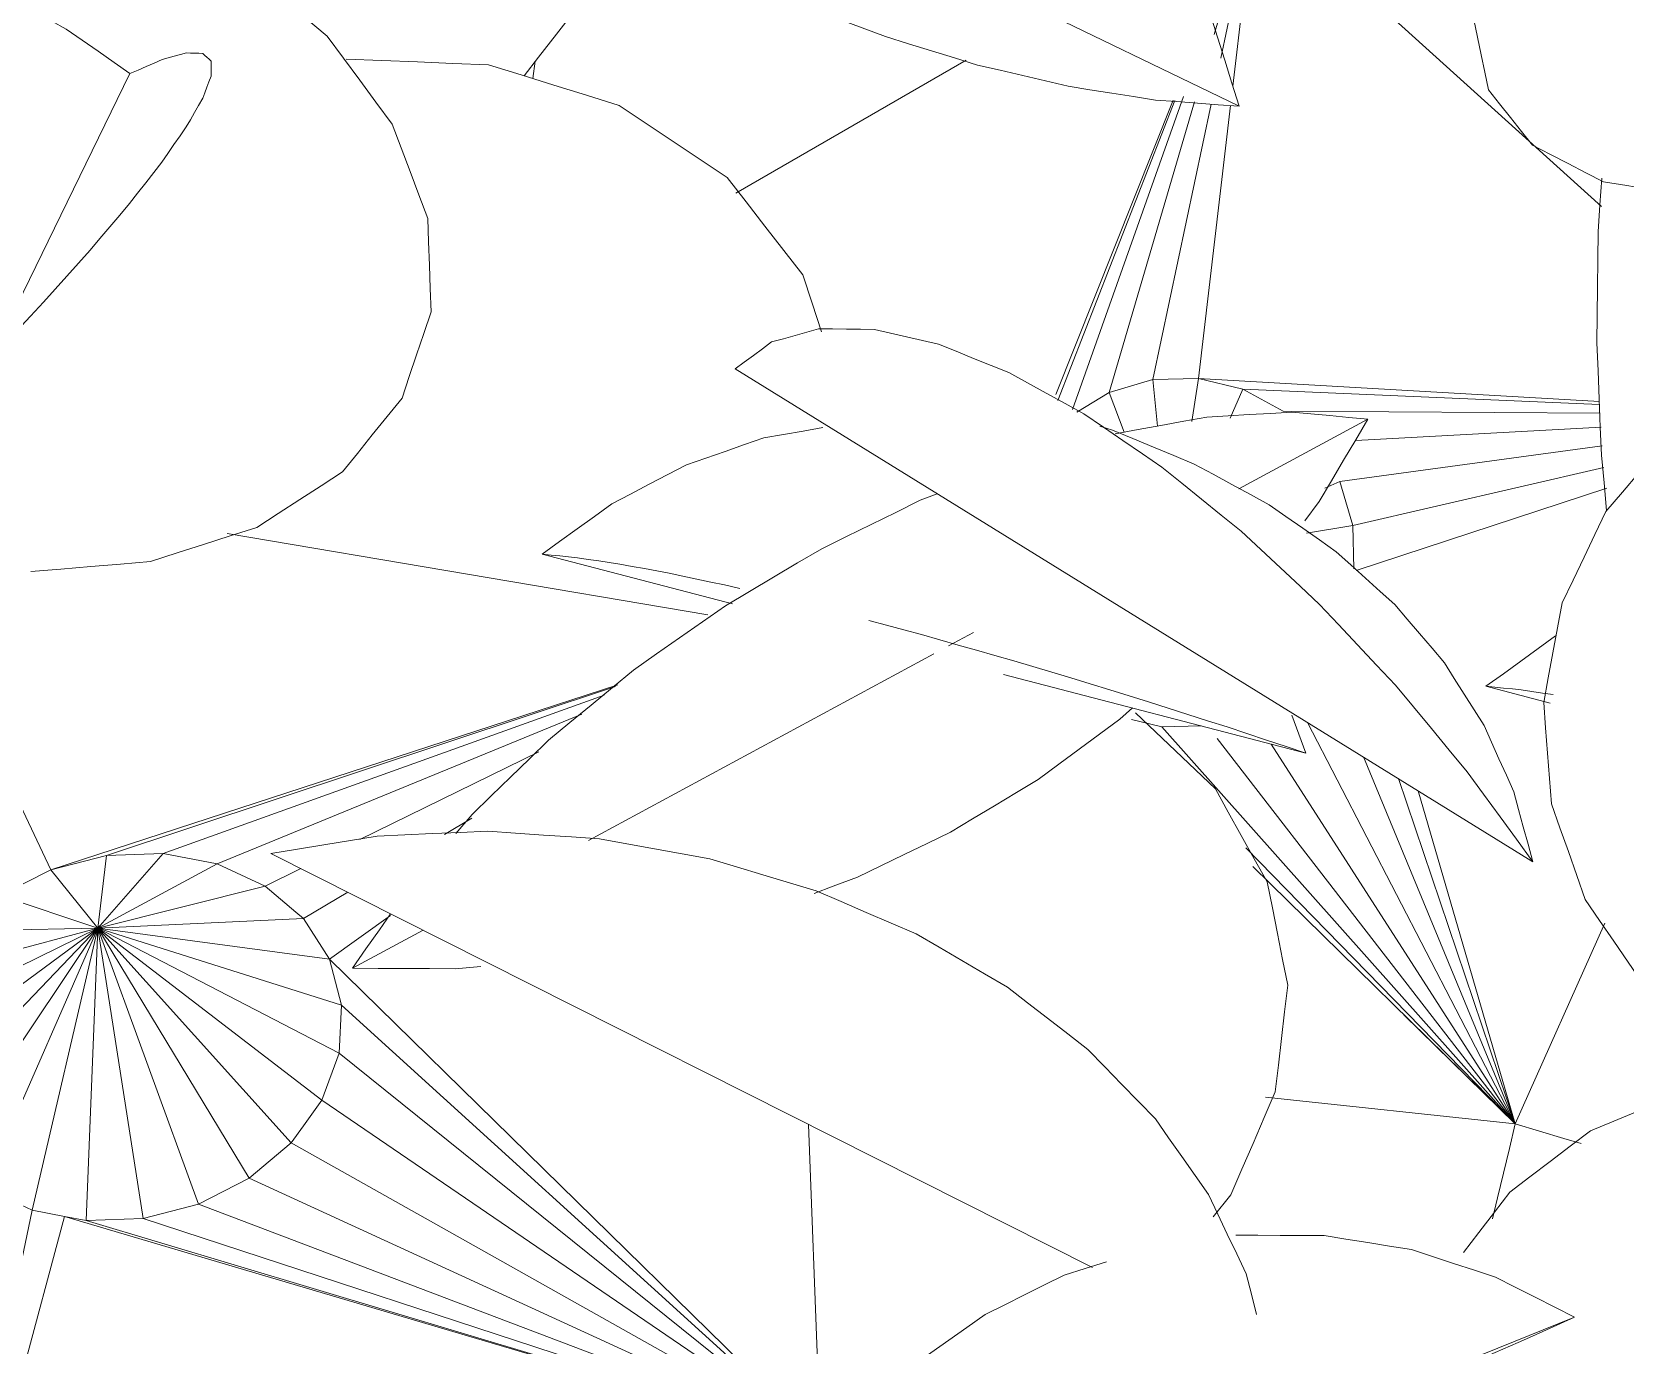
# Model space of a CAD drawing. Header units: metres. Extents: x -18.34 to -13.25, y -25.49 to -16.26.
# Drawn here: x -17.5543 to -17.4778, y -21.2654 to -21.2024 of the extents above; entities that cross this region are included whole.
import ezdxf

# ---------------------------------------------------------------- set-up
doc = ezdxf.new("R2010")
doc.units = ezdxf.units.M
doc.layers.add('Importações nas famílias', color=7, linetype='Continuous', lineweight=5)
doc.layers.add('Vegetação', color=7, linetype='Continuous', lineweight=5)

# ---------------------------------------------------------------- blocks, each defined once
blk = doc.blocks.new('Planta_pergolado_12200 - plantas pergolado_skp_Component_12-V552-Pavimento 02 - Executivo')
at = {"layer": 'Importações nas famílias', "color": 9}
blk.add_line((0.058849, 0.182428), (0.099732, 0.165928), dxfattribs=at)
at = {"layer": 'Importações nas famílias', "color": 9, "flags": 128}
for points in [[(0.060292, 0.178393), (0.059931, 0.179402), (0.05957, 0.18041), (0.05921, 0.181419), (0.058849, 0.182428)], [(0.058849, 0.182428), (0.059698, 0.182117), (0.060547, 0.181805), (0.061397, 0.181494), (0.062246, 0.181182)], [(0.062246, 0.181182), (0.063129, 0.180852), (0.064012, 0.180522), (0.064895, 0.180192), (0.065778, 0.179861)], [(0.065778, 0.179861), (0.066685, 0.179516), (0.067592, 0.17917), (0.068499, 0.178825), (0.069406, 0.17848)], [(0.062327, 0.174629), (0.061818, 0.17557), (0.061309, 0.176511), (0.060801, 0.177452), (0.060292, 0.178393)], [(0.069406, 0.17848), (0.070327, 0.178123), (0.071248, 0.177766), (0.072169, 0.177409), (0.07309, 0.177052)], [(0.07309, 0.177052), (0.074015, 0.176688), (0.074939, 0.176324), (0.075864, 0.17596), (0.076788, 0.175596)], [(0.076788, 0.175596), (0.077706, 0.175228), (0.078625, 0.174861), (0.079543, 0.174493), (0.080461, 0.174126)], [(0.064905, 0.171224), (0.06426, 0.172075), (0.063616, 0.172926), (0.062971, 0.173777), (0.062327, 0.174629)], [(0.080461, 0.174126), (0.081362, 0.173759), (0.082263, 0.173392), (0.083164, 0.173025), (0.084066, 0.172659)], [(0.084066, 0.172659), (0.08494, 0.172297), (0.085815, 0.171935), (0.086689, 0.171573), (0.087563, 0.171211)], [(0.067967, 0.168259), (0.067202, 0.169), (0.066436, 0.169742), (0.065671, 0.170483), (0.064905, 0.171224)], [(0.087563, 0.171211), (0.088401, 0.170858), (0.089239, 0.170505), (0.090077, 0.170152), (0.090915, 0.169799)], [(0.090915, 0.169799), (0.091707, 0.169458), (0.092499, 0.169118), (0.093292, 0.168778), (0.094084, 0.168437)], [(0.071441, 0.165803), (0.070572, 0.166417), (0.069704, 0.167031), (0.068835, 0.167645), (0.067967, 0.168259)], [(0.094084, 0.168437), (0.094821, 0.168113), (0.095559, 0.16779), (0.096296, 0.167466), (0.097034, 0.167142)], [(0.097034, 0.167142), (0.097708, 0.166839), (0.098383, 0.166535), (0.099058, 0.166231), (0.099732, 0.165928)], [(0.099732, 0.165928), (0.098784, 0.165447), (0.097836, 0.164966), (0.096888, 0.164486), (0.095941, 0.164005)], [(0.075244, 0.163914), (0.074293, 0.164386), (0.073342, 0.164858), (0.072392, 0.165331), (0.071441, 0.165803)], [(0.077267, 0.163275), (0.076255, 0.163594), (0.075244, 0.163914)], [(0.095941, 0.164005), (0.094931, 0.163676), (0.093922, 0.163348), (0.092913, 0.16302), (0.091904, 0.162691)], [(0.091904, 0.162691), (0.090857, 0.162523), (0.089811, 0.162354), (0.088764, 0.162185), (0.087718, 0.162017)], [(0.087718, 0.162017), (0.086658, 0.162012), (0.085599, 0.162008), (0.084539, 0.162003), (0.083479, 0.161998)]]:
    blk.add_lwpolyline(points, dxfattribs=at)
blk = doc.blocks.new('Planta_pergolado_12200 - plantas pergolado_skp_Component_12-V553-Pavimento 02 - Executivo')
at = {"layer": 'Importações nas famílias', "color": 9}
for p, q in [((0.072334, 0.135094), (0.086836, 0.13887)), ((0.050192, 0.129328), (0.05932, 0.131705)), ((0.058941, 0.130803), (0.059673, 0.130974))]:
    blk.add_line(p, q, dxfattribs=at)
at = {"layer": 'Importações nas famílias', "color": 9, "flags": 128}
for points in [[(0.083064, 0.137617), (0.084007, 0.137931), (0.08495, 0.138244), (0.085893, 0.138557), (0.086836, 0.13887)], [(0.086836, 0.13887), (0.086499, 0.13796), (0.086162, 0.13705)], [(0.079292, 0.136409), (0.080235, 0.136711), (0.081178, 0.137013), (0.082121, 0.137315), (0.083064, 0.137617)], [(0.075561, 0.13526), (0.076494, 0.135547), (0.077427, 0.135835), (0.078359, 0.136122), (0.079292, 0.136409)], [(0.071914, 0.134181), (0.072826, 0.134451), (0.073738, 0.134721), (0.07465, 0.13499), (0.075561, 0.13526)], [(0.06839, 0.133186), (0.069271, 0.133435), (0.070152, 0.133684), (0.071033, 0.133932), (0.071914, 0.134181)], [(0.065869, 0.13251), (0.066709, 0.132735), (0.06755, 0.13296), (0.06839, 0.133186)], [(0.056283, 0.130239), (0.056947, 0.13038), (0.057612, 0.130521), (0.058277, 0.130662), (0.058941, 0.130803)], [(0.053921, 0.129803), (0.054512, 0.129912), (0.055102, 0.130021), (0.055692, 0.13013), (0.056283, 0.130239)], [(0.050192, 0.129328), (0.050615, 0.12937), (0.051038, 0.129413), (0.051461, 0.129455), (0.051884, 0.129497)], [(0.053537, 0.126909), (0.052701, 0.127514), (0.051864, 0.128118), (0.051028, 0.128723), (0.050192, 0.129328)], [(0.051884, 0.129497), (0.052393, 0.129574), (0.052903, 0.12965), (0.053412, 0.129726), (0.053921, 0.129803)], [(0.05711, 0.125036), (0.056216, 0.125504), (0.055323, 0.125972), (0.05443, 0.126441), (0.053537, 0.126909)], [(0.060825, 0.123752), (0.059897, 0.124073), (0.058968, 0.124394), (0.058039, 0.124715), (0.05711, 0.125036)], [(0.063655, 0.123253), (0.062712, 0.123419), (0.061768, 0.123585), (0.060825, 0.123752)]]:
    blk.add_lwpolyline(points, dxfattribs=at)
blk = doc.blocks.new('Planta_pergolado_12200 - plantas pergolado_skp_Component_17-V2895-Pavimento 02 - Executivo')
at = {"layer": 'Importações nas famílias', "color": 9}
for p, q in [((0.104396, -0.123584), (0.104553, -0.123476)), ((0.156455, -0.12788), (0.155081, -0.128067)), ((0.159349, -0.128774), (0.16182, -0.128202)), ((0.11592, -0.133132), (0.117172, -0.139061)), ((0.127364, -0.142202), (0.12895, -0.138996)), ((0.127643, -0.142243), (0.129333, -0.138973)), ((0.130263, -0.138917), (0.128311, -0.14234)), ((0.131852, -0.138822), (0.129419, -0.1425)), ((0.117306, -0.139695), (0.117841, -0.142229)), ((0.132602, -0.140668), (0.130943, -0.142762)), ((0.132946, -0.141918), (0.1319, -0.143094))]:
    blk.add_line(p, q, dxfattribs=at)
at = {"layer": 'Importações nas famílias', "color": 9, "flags": 128}
for points in [[(0.101238, -0.127278), (0.102027, -0.126355), (0.102817, -0.125431), (0.103606, -0.124508), (0.104396, -0.123584)], [(0.099143, -0.131666), (0.099666, -0.130569), (0.10019, -0.129472), (0.100714, -0.128375), (0.101238, -0.127278)], [(0.098253, -0.136448), (0.098475, -0.135253), (0.098698, -0.134057), (0.09892, -0.132861), (0.099143, -0.131666)], [(0.09863, -0.1413), (0.098536, -0.140087), (0.098441, -0.138874), (0.098347, -0.137661), (0.098253, -0.136448)], [(0.100247, -0.14589), (0.099843, -0.144743), (0.099438, -0.143595), (0.099034, -0.142448), (0.09863, -0.1413)], [(0.102995, -0.149906), (0.102308, -0.148902), (0.101621, -0.147898), (0.100934, -0.146894), (0.100247, -0.14589)], [(0.183308, -0.146778), (0.182962, -0.147943), (0.182616, -0.149109), (0.18227, -0.150275)], [(0.10484, -0.151489), (0.103918, -0.150698), (0.102995, -0.149906)], [(0.18227, -0.150275), (0.181635, -0.15131), (0.180999, -0.152346), (0.180364, -0.153382), (0.179728, -0.154418)], [(0.179728, -0.154418), (0.178847, -0.155254), (0.178233, -0.155835)]]:
    blk.add_lwpolyline(points, dxfattribs=at)
blk = doc.blocks.new('Planta_pergolado_12200 - plantas pergolado_skp_Component_16-V2896-Pavimento 02 - Executivo')
at = {"extrusion": (0, 0, -1), "zscale": -1, "rotation": 180}
for name in ['Planta_pergolado_12200 - plantas pergolado_skp_Component_12-V553-Pavimento 02 - Executivo', 'Planta_pergolado_12200 - plantas pergolado_skp_Component_12-V552-Pavimento 02 - Executivo']:
    blk.add_blockref(name, (0, 0), dxfattribs=at)
blk.add_blockref('Planta_pergolado_12200 - plantas pergolado_skp_Component_17-V2895-Pavimento 02 - Executivo', (0, 0))
blk = doc.blocks.new('Planta_pergolado_12200 - plantas pergolado_skp_Component_17-V2905-Pavimento 02 - Executivo')
at = {"layer": 'Importações nas famílias', "color": 9}
for p, q in [((0.08244, -0.104391), (0.084423, -0.097636)), ((0.082755, -0.105536), (0.084423, -0.097636)), ((0.083338, -0.106871), (0.084423, -0.097636)), ((0.084423, -0.097636), (0.10102, -0.11265)), ((0.049742, -0.106509), (0.049852, -0.10568)), ((0.070542, -0.105632), (0.059476, -0.112006)), ((0.074844, -0.121671), (0.08047, -0.107554)), ((0.074937, -0.121947), (0.08055, -0.107563)), ((0.075645, -0.122384), (0.080971, -0.107369)), ((0.0774, -0.121563), (0.081492, -0.107622)), ((0.0795, -0.120944), (0.082289, -0.10774)), ((0.08169, -0.120891), (0.083227, -0.10781)), ((0.07585, -0.122511), (0.0774, -0.121563)), ((0.0774, -0.121563), (0.0795, -0.120944)), ((0.078118, -0.123476), (0.0774, -0.121563)), ((0.0795, -0.120944), (0.08169, -0.120891)), ((0.079723, -0.123187), (0.0795, -0.120944)), ((0.08136, -0.122969), (0.08169, -0.120891)), ((0.100923, -0.121996), (0.08169, -0.120891)), ((0.08382, -0.121408), (0.08169, -0.120891)), ((0.083214, -0.122797), (0.08382, -0.121408)), ((0.085744, -0.122459), (0.08382, -0.121408)), ((0.08382, -0.121408), (0.100933, -0.122152)), ((0.085744, -0.122459), (0.100961, -0.122561)), ((0.101006, -0.123233), (0.089233, -0.123869)), ((0.101066, -0.124132), (0.088474, -0.125845)), ((0.089094, -0.127951), (0.101135, -0.125164)), ((0.087756, -0.126158), (0.088474, -0.125845)), ((0.08897, -0.127527), (0.088474, -0.125845)), ((0.089246, -0.130113), (0.101284, -0.126167)), ((0.08897, -0.127527), (0.089094, -0.127951)), ((0.089094, -0.127951), (0.086862, -0.128316)), ((0.089094, -0.127951), (0.089147, -0.130034)), ((0.079921, -0.137606), (0.078473, -0.137255)), ((0.081807, -0.137561), (0.079921, -0.137606)), ((0.096889, -0.156661), (0.079921, -0.137606)), ((0.096889, -0.156661), (0.086911, -0.137395)), ((0.096889, -0.156661), (0.082587, -0.138169)), ((0.096889, -0.156661), (0.085178, -0.138439)), ((0.096889, -0.156661), (0.089599, -0.139055)), ((0.096889, -0.156661), (0.091283, -0.140095)), ((0.092224, -0.140676), (0.096889, -0.156661)), ((0.096889, -0.156661), (0.08396, -0.143411)), ((0.096889, -0.156661), (0.084293, -0.144315)), ((0.096889, -0.156661), (0.101182, -0.147032)), ((0.096889, -0.156661), (0.091547, -0.151421)), ((0.096889, -0.156661), (0.084907, -0.155375))]:
    blk.add_line(p, q, dxfattribs=at)
at = {"layer": 'Importações nas famílias', "color": 9, "flags": 128}
for points in [[(0.096889, -0.156661), (0.096605, -0.157843), (0.09632, -0.159026), (0.096036, -0.160208), (0.095794, -0.161211)], [(0.100049, -0.157605), (0.099217, -0.157357), (0.098053, -0.157009), (0.096889, -0.156661)]]:
    blk.add_lwpolyline(points, dxfattribs=at)
blk = doc.blocks.new('Planta_pergolado_12200 - plantas pergolado_skp_Component_16-V2906-Pavimento 02 - Executivo')
blk.add_blockref('Planta_pergolado_12200 - plantas pergolado_skp_Component_17-V2905-Pavimento 02 - Executivo', (0, 0))
blk = doc.blocks.new('Planta_pergolado_12200 - plantas pergolado_skp_Component_12-V586-Pavimento 02 - Executivo')
at = {"layer": 'Importações nas famílias', "color": 9}
blk.add_line((0.095482, 0.135665), (0.098569, 0.13647), dxfattribs=at)
at = {"layer": 'Importações nas famílias', "color": 9, "flags": 128}
for points in [[(0.095482, 0.135665), (0.095905, 0.135708), (0.096327, 0.13575), (0.09675, 0.135793), (0.097173, 0.135835)], [(0.098827, 0.133247), (0.097991, 0.133852), (0.097154, 0.134456), (0.096318, 0.135061), (0.095482, 0.135665)], [(0.097173, 0.135835), (0.097683, 0.135912), (0.098192, 0.135988), (0.098702, 0.136064)]]:
    blk.add_lwpolyline(points, dxfattribs=at)
blk = doc.blocks.new('Planta_pergolado_12200 - plantas pergolado_skp_Component_16-V2916-Pavimento 02 - Executivo')
at = {"extrusion": (0, 0, -1), "zscale": -1, "rotation": 180}
blk.add_blockref('Planta_pergolado_12200 - plantas pergolado_skp_Component_12-V586-Pavimento 02 - Executivo', (0, 0), dxfattribs=at)
blk = doc.blocks.new('Planta_pergolado_12200 - plantas pergolado_skp_Component_17-V601-Pavimento 02 - Executivo')
at = {"layer": 'Importações nas famílias', "color": 9, "flags": 128}
for points in [[(0.094399, 0.162823), (0.095142, 0.16186), (0.095885, 0.160897), (0.096628, 0.159934)], [(0.096628, 0.159934), (0.097594, 0.159197), (0.098561, 0.158459), (0.099527, 0.157722), (0.100493, 0.156985)], [(0.100493, 0.156985), (0.101617, 0.156523), (0.10274, 0.156061), (0.103864, 0.155599)]]:
    blk.add_lwpolyline(points, dxfattribs=at)
blk = doc.blocks.new('Planta_pergolado_12200 - plantas pergolado_skp_Component_16-V2920-Pavimento 02 - Executivo')
at = {"extrusion": (0, 0, -1), "zscale": -1, "rotation": 180}
blk.add_blockref('Planta_pergolado_12200 - plantas pergolado_skp_Component_17-V601-Pavimento 02 - Executivo', (0, 0), dxfattribs=at)
blk = doc.blocks.new('Planta_pergolado_12200 - plantas pergolado_skp_Component_17-V2939-Pavimento 02 - Executivo')
at = {"layer": 'Importações nas famílias', "color": 9}
for p, q in [((0.035078, -0.128332), (0.058141, -0.132238)), ((0.026609, -0.144467), (0.019321, -0.129089)), ((0.05382, -0.135592), (0.026609, -0.144467)), ((0.029274, -0.143776), (0.053716, -0.135672)), ((0.031999, -0.143678), (0.053158, -0.136095)), ((0.052096, -0.136997), (0.034598, -0.144181)), ((0.050036, -0.138804), (0.041438, -0.143021)), ((0.045507, -0.142773), (0.046811, -0.141996)), ((0.028859, -0.147262), (0.031999, -0.143678)), ((0.031999, -0.143678), (0.029274, -0.143776)), ((0.034598, -0.144181), (0.031999, -0.143678)), ((0.024186, -0.145704), (0.026609, -0.144467)), ((0.029274, -0.143776), (0.026609, -0.144467)), ((0.028859, -0.147262), (0.026609, -0.144467)), ((0.028859, -0.147262), (0.029274, -0.143776)), ((0.028859, -0.147262), (0.034598, -0.144181)), ((0.036894, -0.14525), (0.034598, -0.144181)), ((0.038608, -0.144409), (0.036894, -0.14525)), ((0.028859, -0.147262), (0.036894, -0.14525)), ((0.038362, -0.146498), (0.036894, -0.14525)), ((0.028859, -0.147262), (0.024186, -0.145704)), ((0.038732, -0.146812), (0.04086, -0.145543)), ((0.038362, -0.146498), (0.038732, -0.146812)), ((0.039984, -0.14876), (0.042911, -0.146658)), ((0.028859, -0.147262), (0.019743, -0.154009)), ((0.028859, -0.147262), (0.019869, -0.151703)), ((0.028859, -0.147262), (0.020325, -0.156212)), ((0.028859, -0.147262), (0.020697, -0.14945)), ((0.028859, -0.147262), (0.021578, -0.158161)), ((0.028859, -0.147262), (0.02217, -0.147404)), ((0.028859, -0.147262), (0.023415, -0.159723)), ((0.028859, -0.147262), (0.025711, -0.160791)), ((0.02831, -0.161294), (0.028859, -0.147262)), ((0.038732, -0.146812), (0.028859, -0.147262)), ((0.028859, -0.147262), (0.04044, -0.153269)), ((0.039612, -0.155522), (0.028859, -0.147262)), ((0.028859, -0.147262), (0.031035, -0.161197)), ((0.028859, -0.147262), (0.03814, -0.157568)), ((0.036123, -0.159268), (0.028859, -0.147262)), ((0.028859, -0.147262), (0.040567, -0.150963)), ((0.028859, -0.147262), (0.039984, -0.14876)), ((0.0337, -0.160506), (0.028859, -0.147262)), ((0.038732, -0.146812), (0.039984, -0.14876)), ((0.039984, -0.14876), (0.040567, -0.150963)), ((0.039984, -0.14876), (0.063551, -0.171835)), ((0.040567, -0.150963), (0.04044, -0.153269)), ((0.063551, -0.171835), (0.040567, -0.150963)), ((0.04044, -0.153269), (0.039612, -0.155522)), ((0.063551, -0.171835), (0.04044, -0.153269)), ((0.039612, -0.155522), (0.03873, -0.156749)), ((0.063551, -0.171835), (0.039612, -0.155522)), ((0.063551, -0.171835), (0.062973, -0.156679)), ((0.03873, -0.156749), (0.03814, -0.157568)), ((0.03814, -0.157568), (0.036123, -0.159268)), ((0.063551, -0.171835), (0.03814, -0.157568)), ((0.025711, -0.160791), (0.023415, -0.159723)), ((0.036123, -0.159268), (0.0337, -0.160506)), ((0.063551, -0.171835), (0.036123, -0.159268)), ((0.0337, -0.160506), (0.031035, -0.161197)), ((0.063551, -0.171835), (0.0337, -0.160506)), ((0.083237, -0.160056), (0.082385, -0.161121)), ((0.025711, -0.160791), (0.019956, -0.18836)), ((0.027269, -0.161093), (0.019956, -0.18836)), ((0.027269, -0.161093), (0.025711, -0.160791)), ((0.02831, -0.161294), (0.027269, -0.161093)), ((0.063551, -0.171835), (0.027269, -0.161093)), ((0.031035, -0.161197), (0.02831, -0.161294)), ((0.063551, -0.171835), (0.02831, -0.161294)), ((0.063551, -0.171835), (0.031035, -0.161197))]:
    blk.add_line(p, q, dxfattribs=at)
at = {"layer": 'Importações nas famílias', "color": 9, "flags": 128}
for points in [[(0.040784, -0.105577), (0.042492, -0.105645), (0.044201, -0.105713), (0.045909, -0.105781), (0.047618, -0.105849)], [(0.047618, -0.105849), (0.049186, -0.106336), (0.050754, -0.106823), (0.052322, -0.10731), (0.05389, -0.107796)], [(0.05389, -0.107796), (0.055184, -0.10866), (0.056478, -0.109524), (0.057772, -0.110387), (0.059066, -0.111251)], [(0.059066, -0.111251), (0.059974, -0.112418), (0.060883, -0.113585), (0.061792, -0.114752), (0.062701, -0.115919)], [(0.062701, -0.115919), (0.063148, -0.117289), (0.063594, -0.11866)], [(0.078661, -0.136934), (0.07962, -0.137848), (0.080578, -0.138762), (0.081537, -0.139676), (0.082495, -0.14059)], [(0.082495, -0.14059), (0.083118, -0.141704), (0.083742, -0.142819), (0.084365, -0.143934), (0.084988, -0.145049)], [(0.084988, -0.145049), (0.085233, -0.146288), (0.085478, -0.147528), (0.085724, -0.148767), (0.085969, -0.150006)], [(0.085969, -0.150006), (0.08582, -0.151286), (0.08567, -0.152566), (0.085521, -0.153846), (0.085372, -0.155125)], [(0.085372, -0.155125), (0.084838, -0.156358), (0.084304, -0.157591), (0.083771, -0.158824), (0.083237, -0.160056)]]:
    blk.add_lwpolyline(points, dxfattribs=at)
blk = doc.blocks.new('Planta_pergolado_12200 - plantas pergolado_skp_Component_16-V2940-Pavimento 02 - Executivo')
blk.add_blockref('Planta_pergolado_12200 - plantas pergolado_skp_Component_17-V2939-Pavimento 02 - Executivo', (0, 0))
blk = doc.blocks.new('Planta_pergolado_12200 - plantas pergolado_skp_-V2954-Pavimento 02 - Executivo')
blk.add_blockref('Planta_pergolado_12200 - plantas pergolado_skp_Component_16-V2940-Pavimento 02 - Executivo', (0, 0))
blk = doc.blocks.new('Planta_pergolado_12200 - plantas pergolado_skp_-V2955-Pavimento 02 - Executivo')
for name in ['Planta_pergolado_12200 - plantas pergolado_skp_-V2954-Pavimento 02 - Executivo', 'Planta_pergolado_12200 - plantas pergolado_skp_Component_16-V2906-Pavimento 02 - Executivo', 'Planta_pergolado_12200 - plantas pergolado_skp_Component_16-V2916-Pavimento 02 - Executivo', 'Planta_pergolado_12200 - plantas pergolado_skp_Component_16-V2896-Pavimento 02 - Executivo', 'Planta_pergolado_12200 - plantas pergolado_skp_Component_16-V2920-Pavimento 02 - Executivo']:
    blk.add_blockref(name, (0, 0))
blk = doc.blocks.new('Planta_pergolado_12200 - plantas pergolado_skp_Component_12-V927-Pavimento 02 - Executivo')
at = {"layer": 'Importações nas famílias', "color": 9}
blk.add_line((0.076602, 0.163543), (0.037163, 0.143682), dxfattribs=at)
at = {"layer": 'Importações nas famílias', "color": 9, "flags": 128}
for points in [[(0.083971, 0.163848), (0.084223, 0.164826), (0.084476, 0.165805)], [(0.082168, 0.160037), (0.082619, 0.16099), (0.08307, 0.161942), (0.08352, 0.162895), (0.083971, 0.163848)], [(0.079617, 0.15642), (0.080255, 0.157325), (0.080893, 0.158229), (0.08153, 0.159133), (0.082168, 0.160037)], [(0.076375, 0.153082), (0.077185, 0.153917), (0.077996, 0.154751), (0.078806, 0.155586), (0.079617, 0.15642)], [(0.072519, 0.1501), (0.073483, 0.150846), (0.074447, 0.151591), (0.075411, 0.152337), (0.076375, 0.153082)], [(0.068139, 0.147546), (0.069234, 0.148184), (0.070329, 0.148823), (0.071424, 0.149462), (0.072519, 0.1501)], [(0.063339, 0.145478), (0.064539, 0.145995), (0.065739, 0.146512), (0.066939, 0.147029), (0.068139, 0.147546)], [(0.058231, 0.143945), (0.059508, 0.144328), (0.060785, 0.144711), (0.062062, 0.145095), (0.063339, 0.145478)], [(0.052935, 0.142983), (0.054259, 0.143224), (0.055583, 0.143464), (0.056907, 0.143705), (0.058231, 0.143945)], [(0.037163, 0.143682), (0.038441, 0.143474), (0.039719, 0.143266), (0.040997, 0.143058), (0.042276, 0.14285)], [(0.047574, 0.142616), (0.048914, 0.142708), (0.050254, 0.1428), (0.051595, 0.142891), (0.052935, 0.142983)], [(0.042276, 0.14285), (0.0436, 0.142792), (0.044925, 0.142733), (0.04625, 0.142674), (0.047574, 0.142616)]]:
    blk.add_lwpolyline(points, dxfattribs=at)
blk = doc.blocks.new('Planta_pergolado_12200 - plantas pergolado_skp_Component_12-V928-Pavimento 02 - Executivo')
at = {"layer": 'Importações nas famílias', "color": 9}
for p, q in [((0.097733, 0.144079), (0.059451, 0.120437)), ((0.07756, 0.123376), (0.076952, 0.123191))]:
    blk.add_line(p, q, dxfattribs=at)
at = {"layer": 'Importações nas famílias', "color": 9, "flags": 128}
for points in [[(0.094583, 0.139761), (0.095371, 0.14084), (0.096158, 0.14192), (0.096946, 0.142999), (0.097733, 0.144079)], [(0.097733, 0.144079), (0.097504, 0.143242), (0.097274, 0.142406), (0.097045, 0.14157), (0.096815, 0.140734)], [(0.096815, 0.140734), (0.09646, 0.139935), (0.096104, 0.139137), (0.095749, 0.138338), (0.095394, 0.13754)], [(0.091145, 0.135615), (0.092005, 0.136652), (0.092864, 0.137688), (0.093724, 0.138724), (0.094583, 0.139761)], [(0.095394, 0.13754), (0.094917, 0.136788), (0.09444, 0.136036), (0.093963, 0.135284), (0.093486, 0.134533)], [(0.0875, 0.131739), (0.088411, 0.132708), (0.089322, 0.133677), (0.090234, 0.134646), (0.091145, 0.135615)], [(0.093486, 0.134533), (0.092893, 0.133836), (0.092299, 0.133139), (0.091706, 0.132443), (0.091113, 0.131746)], [(0.083732, 0.128224), (0.084674, 0.129103), (0.085616, 0.129982), (0.086558, 0.130861), (0.0875, 0.131739)], [(0.091113, 0.131746), (0.090409, 0.131112), (0.089706, 0.130478), (0.089003, 0.129844), (0.0883, 0.12921)], [(0.0883, 0.12921), (0.087494, 0.128646), (0.086689, 0.128082), (0.085884, 0.127518), (0.085079, 0.126954)], [(0.07993, 0.125152), (0.08088, 0.12592), (0.081831, 0.126688), (0.082781, 0.127456), (0.083732, 0.128224)], [(0.085079, 0.126954), (0.08418, 0.126466), (0.083282, 0.125978), (0.082384, 0.12549), (0.081485, 0.125002)], [(0.076184, 0.122596), (0.07712, 0.123235), (0.078057, 0.123874), (0.078993, 0.124513), (0.07993, 0.125152)], [(0.081485, 0.125002), (0.080504, 0.124596), (0.079523, 0.124189), (0.078541, 0.123783), (0.07756, 0.123376)], [(0.072581, 0.120614), (0.073482, 0.121109), (0.074382, 0.121605), (0.075283, 0.1221), (0.076184, 0.122596)], [(0.059451, 0.120437), (0.059889, 0.120115), (0.060327, 0.119792), (0.060765, 0.119469), (0.061203, 0.119147)], [(0.069206, 0.119254), (0.07005, 0.119594), (0.070894, 0.119934), (0.071737, 0.120274), (0.072581, 0.120614)], [(0.061203, 0.119147), (0.061764, 0.118988), (0.062326, 0.118829), (0.062888, 0.11867), (0.063449, 0.118512)], [(0.063449, 0.118512), (0.064122, 0.118521), (0.064794, 0.11853), (0.065466, 0.118539), (0.066138, 0.118548)], [(0.066138, 0.118548), (0.066905, 0.118724), (0.067672, 0.118901), (0.068439, 0.119078), (0.069206, 0.119254)]]:
    blk.add_lwpolyline(points, dxfattribs=at)
blk = doc.blocks.new('Planta_pergolado_12200 - plantas pergolado_skp_Component_12-V924-Pavimento 02 - Executivo')
at = {"layer": 'Importações nas famílias', "color": 9}
blk.add_line((0.177986, 0.203989), (0.184668, 0.190313), dxfattribs=at)
at = {"layer": 'Importações nas famílias', "color": 9, "flags": 128}
for points in [[(0.175778, 0.200106), (0.17633, 0.201077), (0.176882, 0.202048), (0.177434, 0.203018), (0.177986, 0.203989)], [(0.177986, 0.203989), (0.17862, 0.203312), (0.179254, 0.202636), (0.179888, 0.201959), (0.180522, 0.201282)], [(0.180522, 0.201282), (0.18108, 0.200659), (0.181637, 0.200036), (0.182194, 0.199414), (0.182752, 0.198791)], [(0.174027, 0.196528), (0.174465, 0.197422), (0.174903, 0.198317), (0.17534, 0.199212), (0.175778, 0.200106)], [(0.182752, 0.198791), (0.183226, 0.198229), (0.1837, 0.197667), (0.184175, 0.197105), (0.184649, 0.196543)], [(0.172776, 0.193338), (0.173089, 0.194135), (0.173402, 0.194933), (0.173714, 0.19573), (0.174027, 0.196528)], [(0.184649, 0.196543), (0.185035, 0.196048), (0.185421, 0.195553), (0.185807, 0.195059), (0.186193, 0.194564)], [(0.186193, 0.194564), (0.186487, 0.194142), (0.18678, 0.193719), (0.187074, 0.193297), (0.187367, 0.192875)], [(0.172053, 0.190611), (0.172233, 0.191292), (0.172414, 0.191974), (0.172595, 0.192656), (0.172776, 0.193338)], [(0.187367, 0.192875), (0.187565, 0.19253), (0.187763, 0.192185), (0.18796, 0.191841), (0.188158, 0.191496)], [(0.188158, 0.191496), (0.188258, 0.191232), (0.188357, 0.190968), (0.188457, 0.190705), (0.188557, 0.190441)], [(0.171874, 0.188411), (0.171919, 0.188961), (0.171963, 0.189511), (0.172008, 0.190061), (0.172053, 0.190611)], [(0.188557, 0.190441), (0.188557, 0.190261), (0.188558, 0.190082), (0.188558, 0.189902), (0.188559, 0.189722)], [(0.184668, 0.190313), (0.183902, 0.189781), (0.183136, 0.189248), (0.18237, 0.188715), (0.181604, 0.188182)], [(0.186208, 0.189645), (0.185823, 0.189812), (0.185438, 0.189979), (0.185053, 0.190146), (0.184668, 0.190313)], [(0.187378, 0.189322), (0.187085, 0.189403), (0.186793, 0.189484), (0.1865, 0.189565), (0.186208, 0.189645)], [(0.188559, 0.189722), (0.18846, 0.189629), (0.188362, 0.189535), (0.188263, 0.189442), (0.188164, 0.189348)], [(0.188164, 0.189348), (0.187968, 0.189342), (0.187771, 0.189335), (0.187575, 0.189329), (0.187378, 0.189322)], [(0.172245, 0.18679), (0.172153, 0.187195), (0.17206, 0.1876), (0.171967, 0.188006), (0.171874, 0.188411)], [(0.181604, 0.188182), (0.180918, 0.187795), (0.180233, 0.187408), (0.179547, 0.187021), (0.178862, 0.186634)], [(0.173157, 0.185786), (0.172929, 0.186037), (0.172701, 0.186288), (0.172473, 0.186539), (0.172245, 0.18679)], [(0.178862, 0.186634), (0.178272, 0.186402), (0.177683, 0.18617), (0.177094, 0.185939), (0.176504, 0.185707)], [(0.174588, 0.185422), (0.17423, 0.185513), (0.173872, 0.185604), (0.173515, 0.185695), (0.173157, 0.185786)], [(0.176504, 0.185707), (0.176025, 0.185636), (0.175546, 0.185564), (0.175067, 0.185493), (0.174588, 0.185422)]]:
    blk.add_lwpolyline(points, dxfattribs=at)
blk = doc.blocks.new('Planta_pergolado_12200 - plantas pergolado_skp_Component_17-V932-Pavimento 02 - Executivo')
at = {"layer": 'Importações nas famílias', "color": 9, "flags": 128}
for points in [[(0.025656, 0.130159), (0.02709, 0.130039), (0.028525, 0.129919), (0.029959, 0.129798), (0.031394, 0.129678)], [(0.031394, 0.129678), (0.032669, 0.12927), (0.033944, 0.128862), (0.03522, 0.128454), (0.036495, 0.128046)], [(0.036495, 0.128046), (0.037525, 0.127378), (0.038554, 0.12671), (0.039583, 0.126042), (0.040613, 0.125374)], [(0.040613, 0.125374), (0.041326, 0.124491), (0.042039, 0.123609), (0.042752, 0.122726), (0.043466, 0.121844)], [(0.043466, 0.121844), (0.043814, 0.120807), (0.044163, 0.11977), (0.044511, 0.118734), (0.04486, 0.117697)], [(0.04486, 0.117697), (0.04482, 0.116577), (0.04478, 0.115456), (0.04474, 0.114336), (0.0447, 0.113216)], [(0.0447, 0.113216), (0.044274, 0.112088), (0.043848, 0.110961), (0.043423, 0.109833), (0.042997, 0.108705)], [(0.042997, 0.108705), (0.042214, 0.107647), (0.041432, 0.106589), (0.040649, 0.105531), (0.039867, 0.104473)], [(0.039867, 0.104473), (0.038781, 0.103557), (0.037695, 0.102641), (0.036609, 0.101724), (0.035523, 0.100808)]]:
    blk.add_lwpolyline(points, dxfattribs=at)
blk = doc.blocks.new('Planta_pergolado_12200 - plantas pergolado_skp_Component_16-V3113-Pavimento 02 - Executivo')
at = {"extrusion": (0, 0, -1), "zscale": -1, "rotation": 180}
for name, p in [('Planta_pergolado_12200 - plantas pergolado_skp_Component_17-V932-Pavimento 02 - Executivo', (0, 0)), ('Planta_pergolado_12200 - plantas pergolado_skp_Component_12-V924-Pavimento 02 - Executivo', (0.154259, 0.084045)), ('Planta_pergolado_12200 - plantas pergolado_skp_Component_12-V928-Pavimento 02 - Executivo', (0, 0)), ('Planta_pergolado_12200 - plantas pergolado_skp_Component_12-V927-Pavimento 02 - Executivo', (0, 0))]:
    blk.add_blockref(name, p, dxfattribs=at)
blk = doc.blocks.new('Planta_pergolado_12200 - plantas pergolado_skp_-V3127-Pavimento 02 - Executivo')
blk.add_blockref('Planta_pergolado_12200 - plantas pergolado_skp_Component_16-V3113-Pavimento 02 - Executivo', (0, 0))
blk = doc.blocks.new('Planta_pergolado_12200 - plantas pergolado_skp_-V3128-Pavimento 02 - Executivo')
blk.add_blockref('Planta_pergolado_12200 - plantas pergolado_skp_-V3127-Pavimento 02 - Executivo', (0, 0))
blk = doc.blocks.new('Planta_pergolado_12200 - plantas pergolado_skp_-V3129-Pavimento 02 - Executivo')
for name in ['Planta_pergolado_12200 - plantas pergolado_skp_-V3128-Pavimento 02 - Executivo', 'Planta_pergolado_12200 - plantas pergolado_skp_-V2955-Pavimento 02 - Executivo']:
    blk.add_blockref(name, (0, 0))
blk = doc.blocks.new('Planta_pergolado_12200 - plantas pergolado_skp_Component_17-V1062-Pavimento 02 - Executivo')
at = {"layer": 'Importações nas famílias', "color": 9, "flags": 128}
blk.add_lwpolyline([(0.051721, 0.103286), (0.05087, 0.104388), (0.05002, 0.105489), (0.049332, 0.106381)], dxfattribs=at)
blk = doc.blocks.new('Planta_pergolado_12200 - plantas pergolado_skp_Component_16-V3211-Pavimento 02 - Executivo')
at = {"extrusion": (0, 0, -1), "zscale": -1, "rotation": 180}
blk.add_blockref('Planta_pergolado_12200 - plantas pergolado_skp_Component_17-V1062-Pavimento 02 - Executivo', (0, 0), dxfattribs=at)
blk = doc.blocks.new('Planta_pergolado_12200 - plantas pergolado_skp_-V3212-Pavimento 02 - Executivo')
blk.add_blockref('Planta_pergolado_12200 - plantas pergolado_skp_Component_16-V3211-Pavimento 02 - Executivo', (0, 0))
blk = doc.blocks.new('Planta_pergolado_12200 - plantas pergolado_skp_-V3213-Pavimento 02 - Executivo')
blk.add_blockref('Planta_pergolado_12200 - plantas pergolado_skp_-V3212-Pavimento 02 - Executivo', (0, 0))
blk = doc.blocks.new('Planta_pergolado_12200 - plantas pergolado_skp_Component_12-V3301-Pavimento 02 - Executivo')
at = {"layer": 'Importações nas famílias', "color": 9}
for p, q in [((0.08363, -0.126193), (0.089818, -0.122847)), ((0.069146, -0.126425), (0.068337, -0.126741)), ((0.086782, -0.127729), (0.087478, -0.126794)), ((0.069688, -0.133731), (0.070897, -0.133077)), ((0.052416, -0.143069), (0.068989, -0.134109)), ((0.077915, -0.13724), (0.078514, -0.136703)), ((0.046833, -0.14181), (0.046043, -0.14273)), ((0.041089, -0.149194), (0.044474, -0.147363)), ((0.046014, -0.149212), (0.047249, -0.149103))]:
    blk.add_line(p, q, dxfattribs=at)
at = {"layer": 'Importações nas famílias', "color": 9, "flags": 128}
for points in [[(0.082087, -0.12275), (0.080987, -0.122949), (0.079887, -0.123148), (0.078788, -0.123348), (0.077688, -0.123547)], [(0.086162, -0.122514), (0.085143, -0.122573), (0.084124, -0.122632), (0.083106, -0.122691), (0.082087, -0.12275)], [(0.089818, -0.122847), (0.088904, -0.122764), (0.08799, -0.122681), (0.087076, -0.122598), (0.086162, -0.122514)], [(0.087478, -0.126794), (0.088063, -0.125807), (0.088648, -0.12482), (0.089233, -0.123834), (0.089818, -0.122847)], [(0.068337, -0.126741), (0.067154, -0.127322), (0.065971, -0.127902), (0.064788, -0.128482), (0.063605, -0.129063)], [(0.063605, -0.129063), (0.06245, -0.129747), (0.061294, -0.130431), (0.060139, -0.131115), (0.058983, -0.131799)], [(0.058983, -0.131799), (0.057882, -0.13257), (0.056781, -0.133342), (0.05568, -0.134113), (0.054579, -0.134885)], [(0.054579, -0.134885), (0.053559, -0.135726), (0.052538, -0.136567), (0.051518, -0.137407), (0.050497, -0.138248)], [(0.073998, -0.140129), (0.074977, -0.139407), (0.075956, -0.138684), (0.076936, -0.137962), (0.077915, -0.13724)], [(0.050497, -0.138248), (0.049581, -0.139139), (0.048665, -0.140029), (0.047749, -0.14092), (0.046833, -0.14181)], [(0.069785, -0.142664), (0.070838, -0.14203), (0.071892, -0.141396), (0.072945, -0.140763), (0.073998, -0.140129)], [(0.065324, -0.144818), (0.066439, -0.14428), (0.067555, -0.143741), (0.06867, -0.143203), (0.069785, -0.142664)], [(0.063236, -0.145602), (0.064159, -0.145256), (0.065324, -0.144818)], [(0.042913, -0.146577), (0.04238, -0.147341), (0.041735, -0.148267), (0.041089, -0.149194)], [(0.041089, -0.149194), (0.04232, -0.149198), (0.043551, -0.149203), (0.044783, -0.149207), (0.046014, -0.149212)]]:
    blk.add_lwpolyline(points, dxfattribs=at)
blk = doc.blocks.new('Planta_pergolado_12200 - plantas pergolado_skp_Component_12-V1231-Pavimento 02 - Executivo')
at = {"layer": 'Importações nas famílias', "color": 9}
blk.add_line((0.034489, 0.084049), (0.083643, 0.107841), dxfattribs=at)
at = {"layer": 'Importações nas famílias', "color": 9, "flags": 128}
for points in [[(0.079625, 0.10754), (0.08063, 0.107615), (0.081634, 0.107691), (0.082638, 0.107766), (0.083643, 0.107841)], [(0.083643, 0.107841), (0.083294, 0.106733), (0.082946, 0.105625), (0.082598, 0.104517), (0.082249, 0.103409)], [(0.075425, 0.106877), (0.076475, 0.107043), (0.077525, 0.107209), (0.078575, 0.107374), (0.079625, 0.10754)], [(0.071088, 0.10586), (0.072172, 0.106114), (0.073256, 0.106369), (0.074341, 0.106623), (0.075425, 0.106877)], [(0.066663, 0.104499), (0.067769, 0.10484), (0.068875, 0.10518), (0.069982, 0.10552), (0.071088, 0.10586)], [(0.062198, 0.102811), (0.063314, 0.103233), (0.06443, 0.103655), (0.065547, 0.104077), (0.066663, 0.104499)], [(0.082249, 0.103409), (0.081708, 0.102346), (0.081167, 0.101283), (0.080625, 0.100221), (0.080084, 0.099158)], [(0.057744, 0.100813), (0.058858, 0.101313), (0.059971, 0.101812), (0.061085, 0.102312), (0.062198, 0.102811)], [(0.053351, 0.098528), (0.054449, 0.0991), (0.055548, 0.099671), (0.056646, 0.100242), (0.057744, 0.100813)], [(0.080084, 0.099158), (0.079362, 0.098165), (0.07864, 0.097173), (0.077918, 0.09618), (0.077196, 0.095188)], [(0.049065, 0.095982), (0.050137, 0.096618), (0.051208, 0.097255), (0.052279, 0.097892), (0.053351, 0.098528)], [(0.044937, 0.093202), (0.045969, 0.093897), (0.047001, 0.094592), (0.048033, 0.095287), (0.049065, 0.095982)], [(0.077196, 0.095188), (0.07631, 0.094289), (0.075425, 0.09339), (0.074539, 0.092491), (0.073654, 0.091592)], [(0.04101, 0.090219), (0.041992, 0.090965), (0.042973, 0.091711), (0.043955, 0.092456), (0.044937, 0.093202)], [(0.073654, 0.091592), (0.072625, 0.090807), (0.071597, 0.090023), (0.070569, 0.089238), (0.069541, 0.088454)], [(0.03733, 0.087067), (0.03825, 0.087855), (0.03917, 0.088643), (0.04009, 0.089431), (0.04101, 0.090219)], [(0.069541, 0.088454), (0.068394, 0.087802), (0.067247, 0.087151), (0.0661, 0.086499), (0.064953, 0.085848)], [(0.034784, 0.084603), (0.035633, 0.085424), (0.036481, 0.086246), (0.03733, 0.087067)], [(0.064953, 0.085848), (0.063714, 0.085345), (0.062476, 0.084841), (0.061237, 0.084338), (0.059998, 0.083835)], [(0.038907, 0.08243), (0.037664, 0.082768), (0.036421, 0.083106), (0.035179, 0.083443), (0.034444, 0.083643)], [(0.059998, 0.083835), (0.058697, 0.083492), (0.057396, 0.083149), (0.056095, 0.082806), (0.054793, 0.082462)], [(0.044122, 0.081752), (0.042819, 0.081921), (0.041515, 0.082091), (0.040211, 0.08226), (0.038907, 0.08243)], [(0.054793, 0.082462), (0.05346, 0.082287), (0.052126, 0.082112), (0.050793, 0.081938), (0.049459, 0.081763)], [(0.049459, 0.081763), (0.048125, 0.08176), (0.046791, 0.081757), (0.045457, 0.081754), (0.044122, 0.081752)]]:
    blk.add_lwpolyline(points, dxfattribs=at)
blk = doc.blocks.new('Planta_pergolado_12200 - plantas pergolado_skp_Component_12-V1232-Pavimento 02 - Executivo')
at = {"layer": 'Importações nas famílias', "color": 9}
blk.add_line((0.103574, 0.113751), (0.103221, 0.111765), dxfattribs=at)
at = {"layer": 'Importações nas famílias', "color": 9, "flags": 128}
for points in [[(0.101025, 0.124573), (0.101149, 0.1259), (0.101272, 0.127227)], [(0.100806, 0.119192), (0.10086, 0.120537), (0.100915, 0.121883), (0.10097, 0.123228), (0.101025, 0.124573)], [(0.100866, 0.113861), (0.100851, 0.115194), (0.100836, 0.116526), (0.100821, 0.117859), (0.100806, 0.119192)], [(0.101035, 0.111284), (0.10095, 0.112573), (0.100866, 0.113861)]]:
    blk.add_lwpolyline(points, dxfattribs=at)
blk = doc.blocks.new('Planta_pergolado_12200 - plantas pergolado_skp_Component_17-V3302-Pavimento 02 - Executivo')
at = {"layer": 'Importações nas famílias', "color": 9}
blk.add_line((0.116448, -0.097239), (0.116401, -0.102844), dxfattribs=at)
at = {"layer": 'Importações nas famílias', "color": 9, "flags": 128}
for points in [[(0.168683, -0.052378), (0.170282, -0.051757), (0.171882, -0.051136), (0.173481, -0.050515), (0.17419, -0.050239)], [(0.164199, -0.055022), (0.165693, -0.05414), (0.167188, -0.053259), (0.168683, -0.052378)], [(0.130562, -0.060249), (0.131947, -0.059621), (0.133332, -0.058993), (0.134717, -0.058365), (0.135712, -0.057915)], [(0.125469, -0.063516), (0.126742, -0.062699), (0.128016, -0.061883), (0.129289, -0.061066), (0.130562, -0.060249)], [(0.121169, -0.067316), (0.122244, -0.066366), (0.123319, -0.065416), (0.124394, -0.064466), (0.125469, -0.063516)], [(0.117956, -0.071389), (0.118759, -0.070371), (0.119562, -0.069352), (0.120366, -0.068334), (0.121169, -0.067316)], [(0.116048, -0.075458), (0.116525, -0.074441), (0.117002, -0.073424), (0.117479, -0.072406), (0.117956, -0.071389)], [(0.115576, -0.079247), (0.115694, -0.0783), (0.115812, -0.077353), (0.11593, -0.076405), (0.116048, -0.075458)], [(0.116323, -0.081683), (0.116074, -0.080871), (0.115825, -0.080059), (0.115576, -0.079247)], [(0.110987, -0.084834), (0.112383, -0.084249), (0.113779, -0.083665), (0.115175, -0.08308), (0.115825, -0.082808)], [(0.105775, -0.087966), (0.107078, -0.087183), (0.108381, -0.0864), (0.109684, -0.085617), (0.110987, -0.084834)], [(0.101291, -0.091679), (0.102412, -0.09075), (0.103533, -0.089822), (0.104654, -0.088894), (0.105775, -0.087966)], [(0.09784, -0.095719), (0.098703, -0.094709), (0.099565, -0.093699), (0.100428, -0.092689), (0.101291, -0.091679)], [(0.095658, -0.099812), (0.096203, -0.098789), (0.096749, -0.097765), (0.097294, -0.096742), (0.09784, -0.095719)], [(0.094893, -0.103678), (0.095084, -0.102711), (0.095275, -0.101745), (0.095466, -0.100778), (0.095658, -0.099812)], [(0.095597, -0.107054), (0.095421, -0.10621), (0.095245, -0.105366), (0.095069, -0.104522), (0.094893, -0.103678)], [(0.097723, -0.109709), (0.097191, -0.109045), (0.09666, -0.108382), (0.096129, -0.107718), (0.095597, -0.107054)], [(0.101125, -0.111464), (0.100275, -0.111025), (0.099424, -0.110587), (0.098573, -0.110148), (0.097723, -0.109709)], [(0.104243, -0.111978), (0.103349, -0.111831), (0.102237, -0.111647), (0.101125, -0.111464)]]:
    blk.add_lwpolyline(points, dxfattribs=at)
blk = doc.blocks.new('Planta_pergolado_12200 - plantas pergolado_skp_Component_16-V3303-Pavimento 02 - Executivo')
for name in ['Planta_pergolado_12200 - plantas pergolado_skp_Component_17-V3302-Pavimento 02 - Executivo', 'Planta_pergolado_12200 - plantas pergolado_skp_Component_12-V3301-Pavimento 02 - Executivo']:
    blk.add_blockref(name, (0, 0))
at = {"extrusion": (0, 0, -1), "rotation": 180}
for name, zscale in [('Planta_pergolado_12200 - plantas pergolado_skp_Component_12-V1231-Pavimento 02 - Executivo', -1), ('Planta_pergolado_12200 - plantas pergolado_skp_Component_12-V1232-Pavimento 02 - Executivo', -1.000000000000001)]:
    blk.add_blockref(name, (0, 0), dxfattribs=dict(at, zscale=zscale))
blk = doc.blocks.new('Planta_pergolado_12200 - plantas pergolado_skp_-V3327-Pavimento 02 - Executivo')
blk.add_blockref('Planta_pergolado_12200 - plantas pergolado_skp_Component_16-V3303-Pavimento 02 - Executivo', (0, 0))
blk = doc.blocks.new('Planta_pergolado_12200 - plantas pergolado_skp_-V3328-Pavimento 02 - Executivo')
blk.add_blockref('Planta_pergolado_12200 - plantas pergolado_skp_-V3327-Pavimento 02 - Executivo', (0, 0))
blk = doc.blocks.new('Planta_pergolado_12200 - plantas pergolado_skp_-V3374-Pavimento 02 - Executivo')
for name in ['Planta_pergolado_12200 - plantas pergolado_skp_-V3328-Pavimento 02 - Executivo', 'Planta_pergolado_12200 - plantas pergolado_skp_-V3213-Pavimento 02 - Executivo']:
    blk.add_blockref(name, (0, 0))
blk = doc.blocks.new('Planta_pergolado_12200 - Planta_pergolado_12200-3075656-Pavimento 02 - Executivo')
for name in ['Planta_pergolado_12200 - plantas pergolado_skp_-V3374-Pavimento 02 - Executivo', 'Planta_pergolado_12200 - plantas pergolado_skp_-V3129-Pavimento 02 - Executivo']:
    blk.add_blockref(name, (0, 0))

msp = doc.modelspace()

# ---------------------------------------------------------------- block references
at = {"layer": 'Vegetação', "color": 9}
msp.add_blockref('Planta_pergolado_12200 - Planta_pergolado_12200-3075656-Pavimento 02 - Executivo', (-17.58, -21.09809), dxfattribs=at)

doc.saveas('drawing.dxf')
